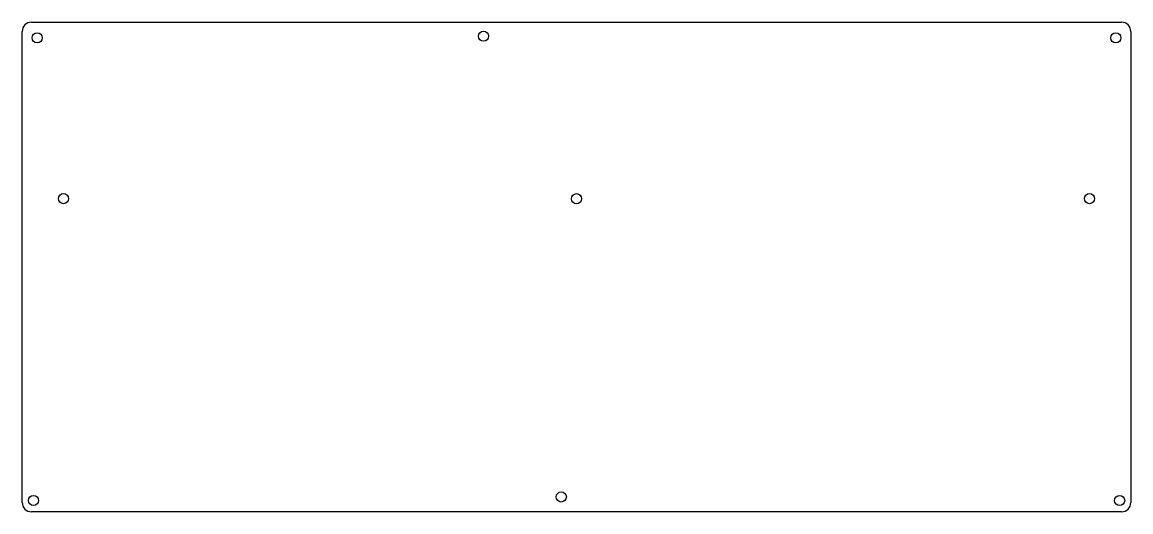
# Model space of a CAD drawing. Extents: x 1.4 to 15.3, y -8.5 to -2.3.
import ezdxf

# ---------------------------------------------------------------- set-up
doc = ezdxf.new("R2010")
doc.units = 0
doc.header["$MEASUREMENT"] = 0
doc.layers.add('BLACK', color=7, linetype='CONTINUOUS')

msp = doc.modelspace()

# ---------------------------------------------------------------- linework, layer by layer
at = {"layer": 'BLACK', "linetype": 'CONTINUOUS'}
for p, q in [((1.49213, -2.34882), (15.2165, -2.34882)), ((1.37402, -8.39213), (1.37402, -2.46693)), ((15.3346, -2.46693), (15.3346, -8.39213)), ((15.2165, -8.51024), (1.49213, -8.51024))]:
    msp.add_line(p, q, dxfattribs=at)
at = {"layer": 'BLACK'}
for centre, radius in [((1.56286, -2.54567), 0.06362), ((7.18337, -2.52579), 0.06362), ((15.1456, -2.54567), 0.06457), ((1.89357, -4.56929), 0.06362), ((8.35518, -4.57028), 0.06362), ((14.8148, -4.56929), 0.06362), ((1.5166, -8.36654), 0.06362), ((8.16289, -8.32323), 0.06362), ((15.1938, -8.3685), 0.06362)]:
    msp.add_circle(centre, radius, dxfattribs=at)
for centre, start, end in [((1.49213, -2.46693), 90, 180), ((15.2165, -2.46693), 0, 90), ((1.49213, -8.39213), 180, 270), ((15.2165, -8.39213), -90, 0)]:
    msp.add_arc(centre, 0.11811, start, end, dxfattribs=at)

doc.saveas('drawing.dxf')
